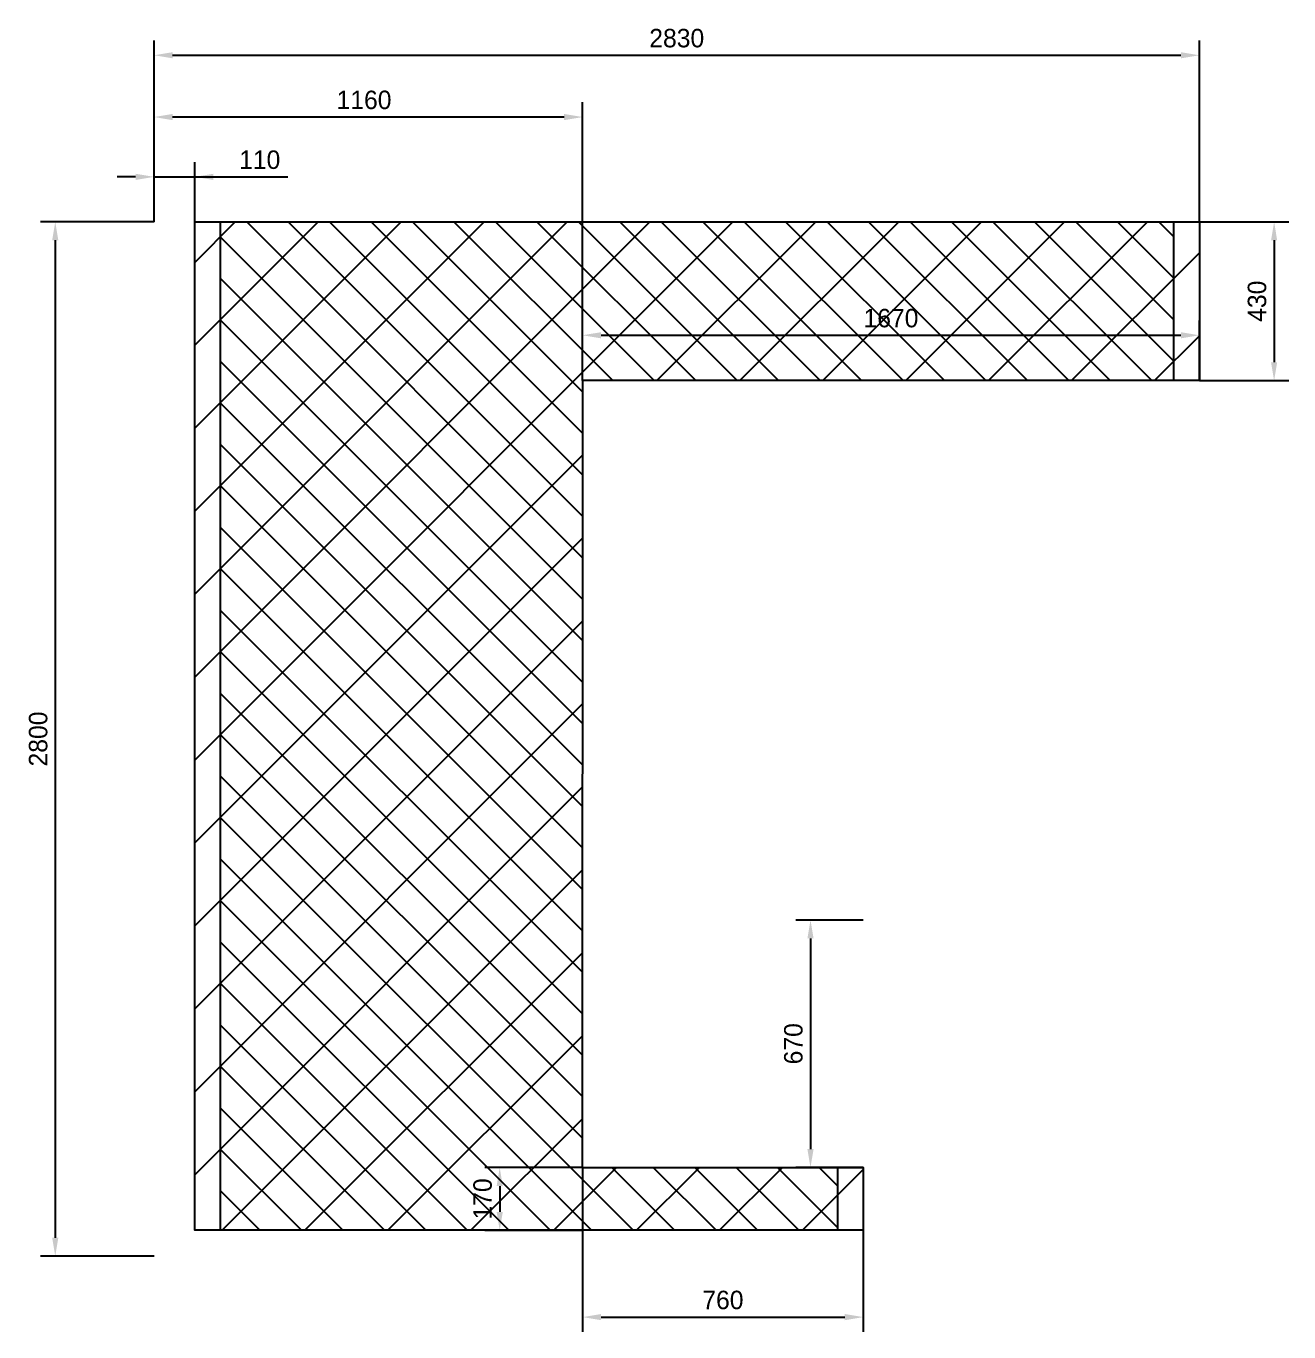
# Model space of a CAD drawing. Header units: millimetres. Extents: x 4105 to 44003, y -46323 to 47858.
# Drawn here: x 27201 to 30620, y 13313 to 16847 of the extents above; entities that cross this region are included whole.
import ezdxf

# ---------------------------------------------------------------- set-up
doc = ezdxf.new("R2010")
doc.units = ezdxf.units.MM
doc.layers.add('08 Размеры', color=7, linetype='Continuous')
doc.styles.get("Standard").update_dxf_attribs({"font": 'Ubuntu-R.ttf'})
doc.dimstyles.new('ISO-25', dxfattribs={"dimtxt": 2.5, "dimasz": 2.5, "dimexe": 1.25, "dimexo": 0.625, "dimtad": 1, "dimtxsty": 'Standard', "dimcen": 2.5, "dimadec": 0, "dimazin": 0, "dimtfac": 1, "dimtmove": 0, "dimatfit": 3, "dimfxl": 1, "dimarcsym": 0})

# ---------------------------------------------------------------- blocks, each defined once
blk = doc.blocks.new('*D76')
at = {"layer": '08 Размеры', "color": 0, "lineweight": -2}
for p, q in [((27547.5, 16317.5), (27239.8, 16317.5)), ((27279.8, 16267.5), (27279.8, 13567.5)), ((27547.5, 13517.5), (27239.8, 13517.5))]:
    blk.add_line(p, q, dxfattribs=at)
at = {"layer": '08 Размеры', "color": 0}
for points in [[(27288.1, 16267.5), (27271.5, 16267.5), (27279.8, 16317.5)], [(27271.5, 13567.5), (27288.1, 13567.5), (27279.8, 13517.5)]]:
    blk.add_solid(points, dxfattribs=at)
at = {"layer": 'Defpoints', "color": 0}
for p in [(27547.5, 16317.5), (27279.8, 13517.5), (27547.5, 13517.5)]:
    blk.add_point(p, dxfattribs=at)
at = {"layer": '08 Размеры', "color": 0, "insert": (27233.7, 14917.5), "char_height": 50, "attachment_point": 5, "rotation": 90}
blk.add_mtext('2800', dxfattribs=at)
blk = doc.blocks.new('*D77')
at = {"layer": '08 Размеры', "color": 0, "lineweight": -2}
for p, q in [((27547.5, 16317.5), (27547.5, 16808.3)), ((30377.5, 16317.5), (30377.5, 16808.3)), ((27597.5, 16768.3), (30327.5, 16768.3))]:
    blk.add_line(p, q, dxfattribs=at)
at = {"layer": '08 Размеры', "color": 0}
for points in [[(27597.5, 16776.6), (27597.5, 16760), (27547.5, 16768.3)], [(30327.5, 16760), (30327.5, 16776.6), (30377.5, 16768.3)]]:
    blk.add_solid(points, dxfattribs=at)
at = {"layer": 'Defpoints', "color": 0}
for p in [(30377.5, 16768.3), (27547.5, 16317.5), (30377.5, 16317.5)]:
    blk.add_point(p, dxfattribs=at)
at = {"layer": '08 Размеры', "color": 0, "insert": (28962.5, 16814.4), "char_height": 50, "attachment_point": 5}
blk.add_mtext('2830', dxfattribs=at)
blk = doc.blocks.new('*D80')
at = {"layer": '08 Размеры', "color": 0, "lineweight": -2}
for p, q in [((27547.5, 16317.5), (27547.5, 16641.1)), ((28707.5, 15887.5), (28707.5, 16641.1)), ((28657.5, 16601.1), (27597.5, 16601.1))]:
    blk.add_line(p, q, dxfattribs=at)
at = {"layer": '08 Размеры', "color": 0}
for points in [[(27597.5, 16609.4), (27597.5, 16592.7), (27547.5, 16601.1)], [(28657.5, 16592.7), (28657.5, 16609.4), (28707.5, 16601.1)]]:
    blk.add_solid(points, dxfattribs=at)
at = {"layer": 'Defpoints', "color": 0}
for p in [(27547.5, 16601.1), (27547.5, 16317.5), (28707.5, 15887.5)]:
    blk.add_point(p, dxfattribs=at)
at = {"layer": '08 Размеры', "color": 0, "insert": (28115.8, 16647.2), "char_height": 50, "attachment_point": 5}
blk.add_mtext('1160', dxfattribs=at)
blk = doc.blocks.new('*D82')
at = {"layer": '08 Размеры', "color": 0, "lineweight": -2}
for p, q in [((28706.9, 13757.5), (28443.2, 13757.5)), ((28483.2, 13707.5), (28483.2, 13637.5)), ((28707.5, 13587.5), (28443.2, 13587.5))]:
    blk.add_line(p, q, dxfattribs=at)
at = {"layer": '08 Размеры', "color": 0}
for points in [[(28491.5, 13707.5), (28474.9, 13707.5), (28483.2, 13757.5)], [(28474.9, 13637.5), (28491.5, 13637.5), (28483.2, 13587.5)]]:
    blk.add_solid(points, dxfattribs=at)
at = {"layer": 'Defpoints', "color": 0}
for p in [(28706.9, 13757.5), (28483.2, 13587.5), (28707.5, 13587.5)]:
    blk.add_point(p, dxfattribs=at)
at = {"layer": '08 Размеры', "color": 0, "insert": (28437.1, 13672.5), "char_height": 50, "attachment_point": 5, "rotation": 90}
blk.add_mtext('170', dxfattribs=at)
blk = doc.blocks.new('*D83')
at = {"layer": '08 Размеры', "color": 0, "lineweight": -2}
for p, q in [((28707.5, 13757.5), (28707.5, 13312.6)), ((29467.5, 13757.5), (29467.5, 13312.6)), ((28757.5, 13352.6), (29417.5, 13352.6))]:
    blk.add_line(p, q, dxfattribs=at)
at = {"layer": '08 Размеры', "color": 0}
for points in [[(28757.5, 13360.9), (28757.5, 13344.3), (28707.5, 13352.6)], [(29417.5, 13344.3), (29417.5, 13360.9), (29467.5, 13352.6)]]:
    blk.add_solid(points, dxfattribs=at)
at = {"layer": 'Defpoints', "color": 0}
for p in [(28707.5, 13757.5), (29467.5, 13757.5), (29467.5, 13352.6)]:
    blk.add_point(p, dxfattribs=at)
at = {"layer": '08 Размеры', "color": 0, "insert": (29087.5, 13398.7), "char_height": 50, "attachment_point": 5}
blk.add_mtext('760', dxfattribs=at)
blk = doc.blocks.new('*D84')
at = {"layer": '08 Размеры', "color": 0, "lineweight": -2}
for p, q in [((29467.5, 14427.5), (29284.6, 14427.5)), ((29324.6, 14377.5), (29324.6, 13807.5)), ((29467.5, 13757.5), (29284.6, 13757.5))]:
    blk.add_line(p, q, dxfattribs=at)
at = {"layer": '08 Размеры', "color": 0}
for points in [[(29333, 14377.5), (29316.3, 14377.5), (29324.6, 14427.5)], [(29316.3, 13807.5), (29333, 13807.5), (29324.6, 13757.5)]]:
    blk.add_solid(points, dxfattribs=at)
at = {"layer": 'Defpoints', "color": 0}
for p in [(29467.5, 14427.5), (29324.6, 13757.5), (29467.5, 13757.5)]:
    blk.add_point(p, dxfattribs=at)
at = {"layer": '08 Размеры', "color": 0, "insert": (29278.5, 14092.5), "char_height": 50, "attachment_point": 5, "rotation": 90}
blk.add_mtext('670', dxfattribs=at)
blk = doc.blocks.new('*D91')
at = {"layer": '08 Размеры', "color": 0, "lineweight": -2}
for p, q in [((28707.5, 15887.5), (28707.5, 16050.4)), ((30377.5, 15887.5), (30377.5, 16050.4)), ((28757.5, 16010.4), (30327.5, 16010.4))]:
    blk.add_line(p, q, dxfattribs=at)
at = {"layer": '08 Размеры', "color": 0}
for points in [[(28757.5, 16018.7), (28757.5, 16002), (28707.5, 16010.4)], [(30327.5, 16002), (30327.5, 16018.7), (30377.5, 16010.4)]]:
    blk.add_solid(points, dxfattribs=at)
at = {"layer": 'Defpoints', "color": 0}
for p in [(30377.5, 16010.4), (28707.5, 15887.5), (30377.5, 15887.5)]:
    blk.add_point(p, dxfattribs=at)
at = {"layer": '08 Размеры', "color": 0, "insert": (29542.5, 16056.5), "char_height": 50, "attachment_point": 5}
blk.add_mtext('1670', dxfattribs=at)
blk = doc.blocks.new('*D176')
at = {"layer": '08 Размеры', "color": 0, "lineweight": -2}
for p, q in [((27547.5, 16317.5), (27547.5, 16479.2)), ((27657.5, 16317.5), (27657.5, 16479.2)), ((27497.5, 16439.2), (27447.5, 16439.2)), ((27547.5, 16439.2), (27909.2, 16439.2)), ((27547.5, 16439.2), (27657.5, 16439.2))]:
    blk.add_line(p, q, dxfattribs=at)
at = {"layer": '08 Размеры', "color": 0}
for points in [[(27497.5, 16430.8), (27497.5, 16447.5), (27547.5, 16439.2)], [(27707.5, 16447.5), (27707.5, 16430.8), (27657.5, 16439.2)]]:
    blk.add_solid(points, dxfattribs=at)
at = {"layer": 'Defpoints', "color": 0}
for p in [(27657.5, 16439.2), (27547.5, 16317.5), (27657.5, 16317.5)]:
    blk.add_point(p, dxfattribs=at)
at = {"layer": '08 Размеры', "color": 0, "insert": (27833.4, 16485.3), "char_height": 50, "attachment_point": 5}
blk.add_mtext('110', dxfattribs=at)
blk = doc.blocks.new('*D341')
at = {"layer": '08 Размеры', "color": 0, "lineweight": -2}
for p, q in [((30377.5, 16317.5), (30619.9, 16317.5)), ((30579.9, 16267.5), (30579.9, 15937.5)), ((30377.5, 15887.5), (30619.9, 15887.5))]:
    blk.add_line(p, q, dxfattribs=at)
at = {"layer": '08 Размеры', "color": 0}
for points in [[(30588.2, 16267.5), (30571.6, 16267.5), (30579.9, 16317.5)], [(30571.6, 15937.5), (30588.2, 15937.5), (30579.9, 15887.5)]]:
    blk.add_solid(points, dxfattribs=at)
at = {"layer": 'Defpoints', "color": 0}
for p in [(30377.5, 16317.5), (30377.5, 15887.5), (30579.9, 15887.5)]:
    blk.add_point(p, dxfattribs=at)
at = {"layer": '08 Размеры', "color": 0, "insert": (30533.8, 16102.5), "char_height": 50, "attachment_point": 5, "rotation": 90}
blk.add_mtext('430', dxfattribs=at)

msp = doc.modelspace()

# ---------------------------------------------------------------- hatches: boundary and pattern name
h = msp.add_hatch()
h.set_pattern_fill('ANSI31', color=5, scale=50, style=0)
h.paths.add_polyline_path([(27657.477, 16317.511), (30377.477, 16317.511), (30377.477, 15887.511), (28707.477, 15887.511), (28706.852, 13757.511), (29467.477, 13757.511), (29467.477, 13587.511), (27657.477, 13587.511)])
h = msp.add_hatch()
h.set_pattern_fill('ANSI31', color=1, scale=25, angle=90, style=0)
h.paths.add_polyline_path([(27727.477, 16317.511), (30307.477, 16317.511), (30307.477, 15887.511), (28707.477, 15887.511), (28706.852, 13757.511), (29397.477, 13757.511), (29397.477, 13587.511), (27727.477, 13587.511)])

# ---------------------------------------------------------------- linework, layer by layer
at = {"color": 5}
msp.add_lwpolyline([(27657.477, 16317.511), (30377.477, 16317.511), (30377.477, 15887.511), (28707.477, 15887.511), (28706.852, 13757.511), (29467.477, 13757.511), (29467.477, 13587.511), (27657.477, 13587.511)], close=True, dxfattribs=at)
at = {"color": 1}
msp.add_lwpolyline([(27727.477, 16317.511), (30307.477, 16317.511), (30307.477, 15887.511), (28707.477, 15887.511), (28706.852, 13757.511), (29397.477, 13757.511), (29397.477, 13587.511), (27727.477, 13587.511)], close=True, dxfattribs=at)

# ---------------------------------------------------------------- dimensions: what is measured, and where the dimension line sits
at = {"layer": '08 Размеры'}
for base, p1, p2, picture, middle in [((30377.477, 16768.301), (27547.477, 16317.511), (30377.477, 16317.511), '*D77', (28962.477, 16768.301)), ((27547.477, 16601.059), (28707.477, 15887.511), (27547.477, 16317.511), '*D80', (28115.825, 16601.059)), ((30377.477, 16010.378), (28707.477, 15887.511), (30377.477, 15887.511), '*D91', (29542.477, 16010.378)), ((29467.477, 13352.609), (28707.477, 13757.511), (29467.477, 13757.511), '*D83', (29087.477, 13352.609))]:
    dim = msp.add_linear_dim(base=base, p1=p1, p2=p2, dimstyle='ISO-25', override={"dimtxt": 50, "dimasz": 50, "dimexe": 40, "dimexo": 0, "dimgap": 20}, dxfattribs=at)
    dim.commit()
    dim.dimension.update_dxf_attribs({"geometry": picture, "text_midpoint": middle, "dimtype": 160})
dim = msp.add_linear_dim(base=(27657.477, 16439.163), p1=(27547.477, 16317.511), p2=(27657.477, 16317.511), dimstyle='ISO-25', override={"dimtxt": 50, "dimasz": 50, "dimexe": 40, "dimexo": 0, "dimgap": 20}, dxfattribs=at)
dim.commit()
dim.dimension.update_dxf_attribs({"geometry": '*D176', "text_midpoint": (27833.357, 16485.282)})
for base, p1, p2, picture, middle in [((27279.802, 13517.511), (27547.477, 16317.511), (27547.477, 13517.511), '*D76', (27233.684, 14917.511)), ((30579.905, 15887.511), (30377.477, 16317.511), (30377.477, 15887.511), '*D341', (30533.787, 16102.511)), ((29324.649, 13757.511), (29467.477, 14427.511), (29467.477, 13757.511), '*D84', (29278.53, 14092.511)), ((28483.208, 13587.511), (28706.852, 13757.511), (28707.477, 13587.511), '*D82', (28437.09, 13672.511))]:
    dim = msp.add_linear_dim(base=base, p1=p1, p2=p2, angle=90, dimstyle='ISO-25', override={"dimtxt": 50, "dimasz": 50, "dimexe": 40, "dimexo": 0, "dimgap": 20}, dxfattribs=at)
    dim.commit()
    dim.dimension.update_dxf_attribs({"geometry": picture, "text_midpoint": middle})

doc.saveas('drawing.dxf')
